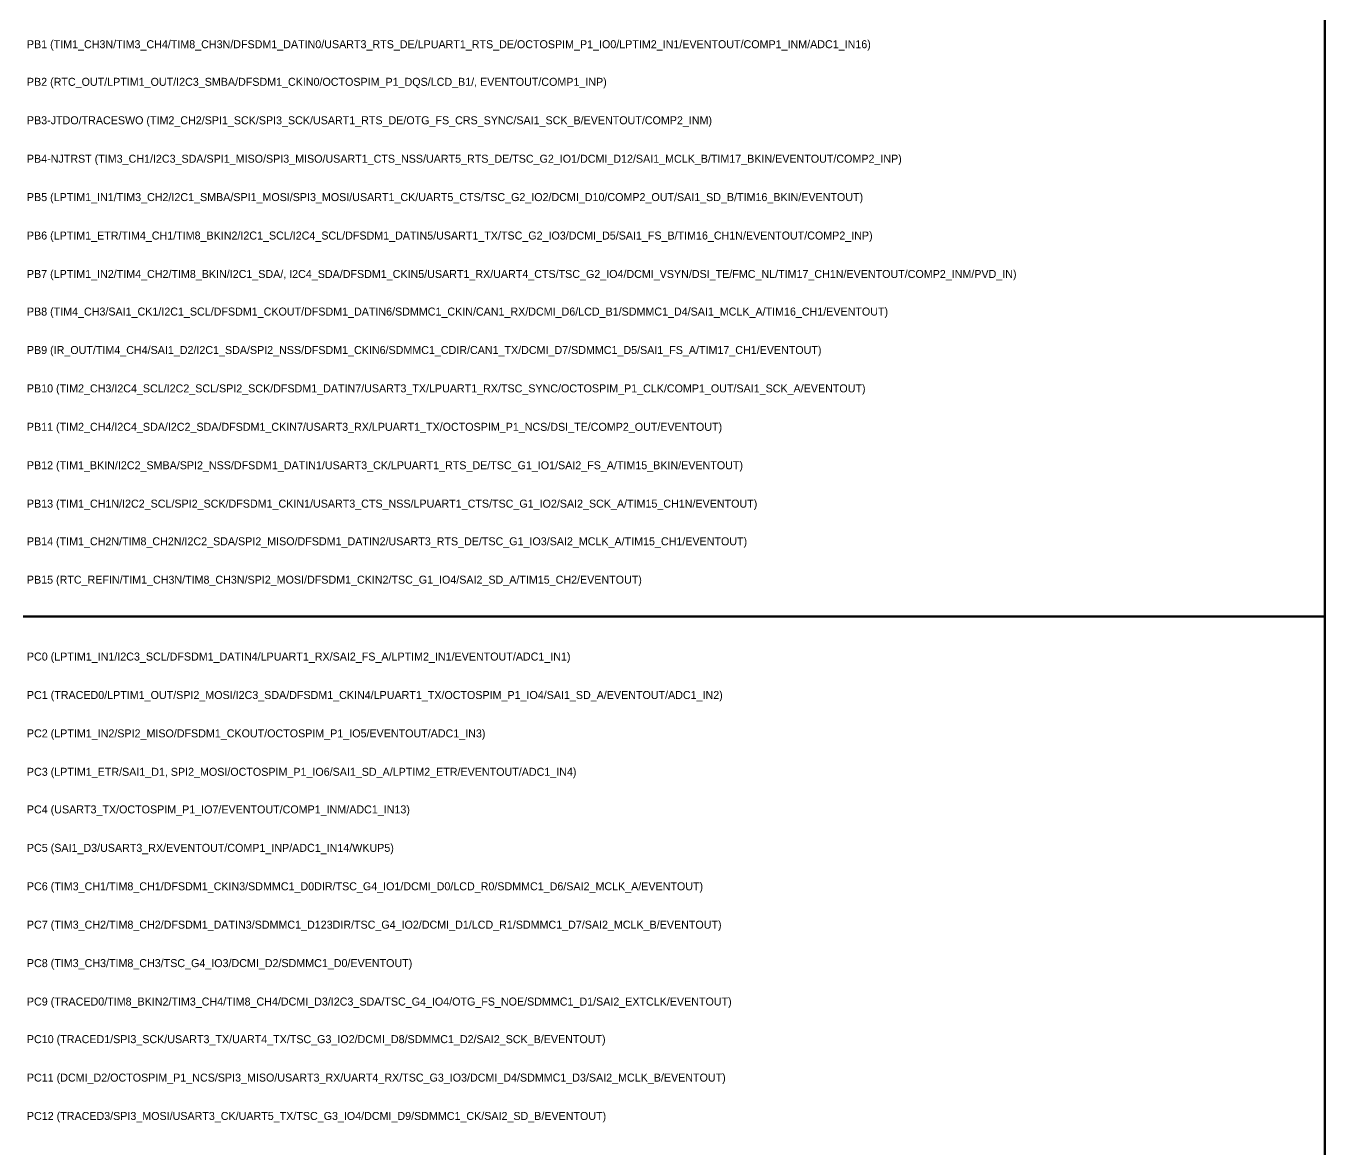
# Model space of a CAD drawing. Header units: inches. Extents: x 0 to 841, y 0 to 594.
# Drawn here: x 117.9 to 287.7, y 298 to 444.6 of the extents above; entities that cross this region are included whole.
import ezdxf

# ---------------------------------------------------------------- set-up
doc = ezdxf.new("R2010")
doc.units = ezdxf.units.IN
doc.layers.add('Sheet', color=255, linetype='Continuous')

msp = doc.modelspace()

# ---------------------------------------------------------------- linework, layer by layer
at = {"layer": 'Sheet'}
for points in [[(287.52, 537.48, 0.3, 0.3, 0), (287.52, 107.5, 0.3, 0.3, 0)], [(117.51, 367.49, 0.3, 0.3, 0), (287.51, 367.49, 0.3, 0.3, 0)]]:
    msp.add_lwpolyline(points, format="xyseb", dxfattribs=at)

# ---------------------------------------------------------------- texts
for s, height, p in [('PB1 (TIM1_CH3N/TIM3_CH4/TIM8_CH3N/DFSDM1_DATIN0/USART3_RTS_DE/LPUART1_RTS_DE/OCTOSPIM_P1_IO0/LPTIM2_IN1/EVENTOUT/COMP1_INM/ADC1_IN16)', 1.04522, (118.01, 441.71)), ('PB2 (RTC_OUT/LPTIM1_OUT/I2C3_SMBA/DFSDM1_CKIN0/OCTOSPIM_P1_DQS/LCD_B1/, EVENTOUT/COMP1_INP)', 1.0452, (118.01, 436.8)), ('PB3-JTDO/TRACESWO (TIM2_CH2/SPI1_SCK/SPI3_SCK/USART1_RTS_DE/OTG_FS_CRS_SYNC/SAI1_SCK_B/EVENTOUT/COMP2_INM)', 1.04522, (118.01, 431.78)), ('PB4-NJTRST (TIM3_CH1/I2C3_SDA/SPI1_MISO/SPI3_MISO/USART1_CTS_NSS/UART5_RTS_DE/TSC_G2_IO1/DCMI_D12/SAI1_MCLK_B/TIM17_BKIN/EVENTOUT/COMP2_INP)', 1.04522, (118.01, 426.76)), ('PB5 (LPTIM1_IN1/TIM3_CH2/I2C1_SMBA/SPI1_MOSI/SPI3_MOSI/USART1_CK/UART5_CTS/TSC_G2_IO2/DCMI_D10/COMP2_OUT/SAI1_SD_B/TIM16_BKIN/EVENTOUT)', 1.04522, (118.01, 421.75)), ('PB6 (LPTIM1_ETR/TIM4_CH1/TIM8_BKIN2/I2C1_SCL/I2C4_SCL/DFSDM1_DATIN5/USART1_TX/TSC_G2_IO3/DCMI_D5/SAI1_FS_B/TIM16_CH1N/EVENTOUT/COMP2_INP)', 1.04522, (118.01, 416.73)), ('PB7 (LPTIM1_IN2/TIM4_CH2/TIM8_BKIN/I2C1_SDA/, I2C4_SDA/DFSDM1_CKIN5/USART1_RX/UART4_CTS/TSC_G2_IO4/DCMI_VSYN/DSI_TE/FMC_NL/TIM17_CH1N/EVENTOUT/COMP2_INM/PVD_IN)', 1.04522, (118.01, 411.71)), ('PB8 (TIM4_CH3/SAI1_CK1/I2C1_SCL/DFSDM1_CKOUT/DFSDM1_DATIN6/SDMMC1_CKIN/CAN1_RX/DCMI_D6/LCD_B1/SDMMC1_D4/SAI1_MCLK_A/TIM16_CH1/EVENTOUT)', 1.04522, (118.01, 406.8)), ('PB9 (IR_OUT/TIM4_CH4/SAI1_D2/I2C1_SDA/SPI2_NSS/DFSDM1_CKIN6/SDMMC1_CDIR/CAN1_TX/DCMI_D7/SDMMC1_D5/SAI1_FS_A/TIM17_CH1/EVENTOUT)', 1.04522, (118.01, 401.78)), ('PB10 (TIM2_CH3/I2C4_SCL/I2C2_SCL/SPI2_SCK/DFSDM1_DATIN7/USART3_TX/LPUART1_RX/TSC_SYNC/OCTOSPIM_P1_CLK/COMP1_OUT/SAI1_SCK_A/EVENTOUT)', 1.04522, (118.01, 396.77)), ('PB11 (TIM2_CH4/I2C4_SDA/I2C2_SDA/DFSDM1_CKIN7/USART3_RX/LPUART1_TX/OCTOSPIM_P1_NCS/DSI_TE/COMP2_OUT/EVENTOUT)', 1.04522, (118.01, 391.75)), ('PB12 (TIM1_BKIN/I2C2_SMBA/SPI2_NSS/DFSDM1_DATIN1/USART3_CK/LPUART1_RTS_DE/TSC_G1_IO1/SAI2_FS_A/TIM15_BKIN/EVENTOUT)', 1.04522, (118.01, 386.73)), ('PB13 (TIM1_CH1N/I2C2_SCL/SPI2_SCK/DFSDM1_CKIN1/USART3_CTS_NSS/LPUART1_CTS/TSC_G1_IO2/SAI2_SCK_A/TIM15_CH1N/EVENTOUT)', 1.04522, (118.01, 381.72)), ('PB14 (TIM1_CH2N/TIM8_CH2N/I2C2_SDA/SPI2_MISO/DFSDM1_DATIN2/USART3_RTS_DE/TSC_G1_IO3/SAI2_MCLK_A/TIM15_CH1/EVENTOUT)', 1.04522, (118.01, 376.8)), ('PB15 (RTC_REFIN/TIM1_CH3N/TIM8_CH3N/SPI2_MOSI/DFSDM1_CKIN2/TSC_G1_IO4/SAI2_SD_A/TIM15_CH2/EVENTOUT)', 1.0452, (118.01, 371.79)), ('PC0 (LPTIM1_IN1/I2C3_SCL/DFSDM1_DATIN4/LPUART1_RX/SAI2_FS_A/LPTIM2_IN1/EVENTOUT/ADC1_IN1)', 1.0452, (118.01, 361.75)), ('PC1 (TRACED0/LPTIM1_OUT/SPI2_MOSI/I2C3_SDA/DFSDM1_CKIN4/LPUART1_TX/OCTOSPIM_P1_IO4/SAI1_SD_A/EVENTOUT/ADC1_IN2)', 1.04522, (118.01, 356.73)), ('PC2 (LPTIM1_IN2/SPI2_MISO/DFSDM1_CKOUT/OCTOSPIM_P1_IO5/EVENTOUT/ADC1_IN3)', 1.0452, (118.01, 351.72)), ('PC3 (LPTIM1_ETR/SAI1_D1, SPI2_MOSI/OCTOSPIM_P1_IO6/SAI1_SD_A/LPTIM2_ETR/EVENTOUT/ADC1_IN4)', 1.0452, (118.01, 346.7)), ('PC4 (USART3_TX/OCTOSPIM_P1_IO7/EVENTOUT/COMP1_INM/ADC1_IN13)', 1.0452, (118.01, 341.79)), ('PC5 (SAI1_D3/USART3_RX/EVENTOUT/COMP1_INP/ADC1_IN14/WKUP5)', 1.0452, (118.01, 336.77)), ('PC6 (TIM3_CH1/TIM8_CH1/DFSDM1_CKIN3/SDMMC1_D0DIR/TSC_G4_IO1/DCMI_D0/LCD_R0/SDMMC1_D6/SAI2_MCLK_A/EVENTOUT)', 1.04522, (118.01, 331.75)), ('PC7 (TIM3_CH2/TIM8_CH2/DFSDM1_DATIN3/SDMMC1_D123DIR/TSC_G4_IO2/DCMI_D1/LCD_R1/SDMMC1_D7/SAI2_MCLK_B/EVENTOUT)', 1.04522, (118.01, 326.74)), ('PC8 (TIM3_CH3/TIM8_CH3/TSC_G4_IO3/DCMI_D2/SDMMC1_D0/EVENTOUT)', 1.0452, (118.01, 321.72)), ('PC9 (TRACED0/TIM8_BKIN2/TIM3_CH4/TIM8_CH4/DCMI_D3/I2C3_SDA/TSC_G4_IO4/OTG_FS_NOE/SDMMC1_D1/SAI2_EXTCLK/EVENTOUT)', 1.04522, (118.01, 316.7)), ('PC10 (TRACED1/SPI3_SCK/USART3_TX/UART4_TX/TSC_G3_IO2/DCMI_D8/SDMMC1_D2/SAI2_SCK_B/EVENTOUT)', 1.0452, (118.01, 311.79)), ('PC11 (DCMI_D2/OCTOSPIM_P1_NCS/SPI3_MISO/USART3_RX/UART4_RX/TSC_G3_IO3/DCMI_D4/SDMMC1_D3/SAI2_MCLK_B/EVENTOUT)', 1.04522, (118.01, 306.77)), ('PC12 (TRACED3/SPI3_MOSI/USART3_CK/UART5_TX/TSC_G3_IO4/DCMI_D9/SDMMC1_CK/SAI2_SD_B/EVENTOUT)', 1.0452, (118.01, 301.76))]:
    msp.add_text(s, height=height, dxfattribs=at).set_placement(p)

doc.saveas('drawing.dxf')
